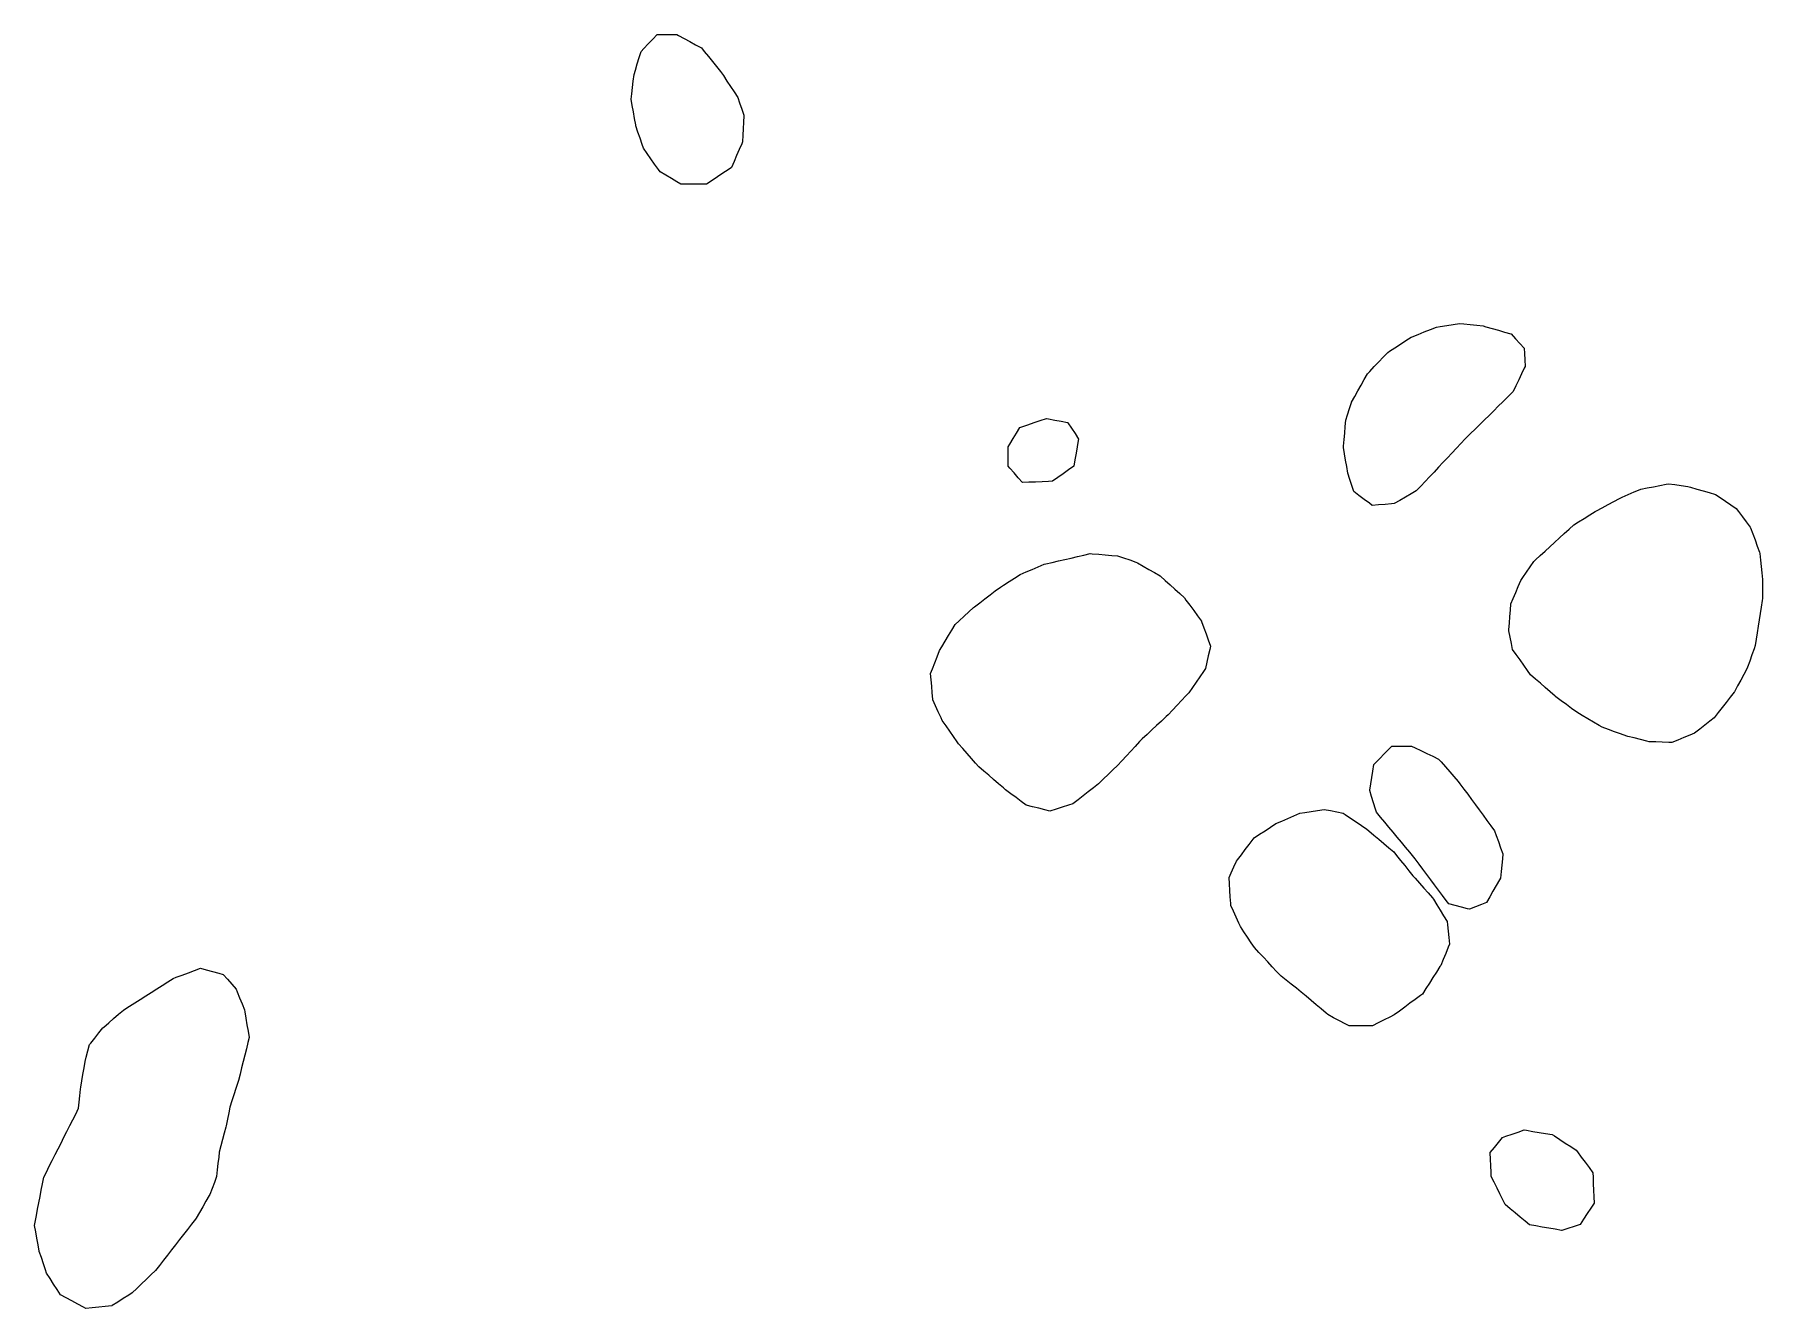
# Model space of a CAD drawing. Header units: millimetres. Extents: x 257 to 2289, y 96 to 1983.
# Drawn here: x 1445.6 to 1711.1, y 840.4 to 1036.2 of the extents above; entities that cross this region are included whole.
import ezdxf

# ---------------------------------------------------------------- set-up
doc = ezdxf.new("R2010")
doc.units = ezdxf.units.MM
for name, color, linetype in [('ALL_HOLES', 1, 'Continuous'), ('OUTLINE_ISLAND_01_HOLE_07', 1, 'Continuous'), ('OUTLINE_ISLAND_01_HOLE_08', 1, 'Continuous'), ('OUTLINE_ISLAND_01_HOLE_12', 1, 'Continuous'), ('OUTLINE_ISLAND_01_HOLE_13', 1, 'Continuous'), ('OUTLINE_ISLAND_01_HOLE_15', 1, 'Continuous'), ('OUTLINE_ISLAND_01_HOLE_16', 1, 'Continuous'), ('OUTLINE_ISLAND_01_HOLE_18', 1, 'Continuous'), ('OUTLINE_ISLAND_01_HOLE_19', 1, 'Continuous'), ('OUTLINE_ISLAND_01_HOLE_21', 1, 'Continuous')]:
    doc.layers.add(name, color=color, linetype=linetype)

msp = doc.modelspace()

# ---------------------------------------------------------------- linework, layer by layer
at = {"layer": 'ALL_HOLES'}
for points in [[(1541.2782, 1036.1972), (1542.2782, 1036.1972), (1543.2782, 1036.1972), (1544.2782, 1036.1972), (1544.5464, 1036.0528), (1545.4269, 1035.5786), (1546.3073, 1035.1045), (1547.1878, 1034.6303), (1548.0682, 1034.1562), (1548.5093, 1033.6136), (1549.1402, 1032.8376), (1549.771, 1032.0617), (1550.4018, 1031.2858), (1551.0326, 1030.5099), (1551.4474, 1029.8812), (1551.9981, 1029.0465), (1552.5488, 1028.2118), (1553.0995, 1027.3771), (1553.6502, 1026.5424), (1553.9393, 1025.6952), (1554.2623, 1024.7487), (1554.5853, 1023.8023), (1554.582, 1023.7266), (1554.5386, 1022.7275), (1554.4953, 1021.7284), (1554.452, 1020.7294), (1554.4086, 1019.7303), (1554.2768, 1019.424), (1553.8816, 1018.5054), (1553.4864, 1017.5868), (1553.0912, 1016.6683), (1552.6959, 1015.7497), (1552.2081, 1015.4255), (1551.3752, 1014.8721), (1550.5423, 1014.3187), (1549.7094, 1013.7653), (1548.8765, 1013.2119), (1547.9241, 1013.2059), (1546.9241, 1013.1997), (1545.9242, 1013.1935), (1544.9242, 1013.1873), (1544.312, 1013.5536), (1543.4539, 1014.0671), (1542.5958, 1014.5806), (1541.7377, 1015.0941), (1541.4693, 1015.4732), (1540.8915, 1016.2894), (1540.3137, 1017.1055), (1539.7358, 1017.9216), (1539.158, 1018.7378), (1538.967, 1019.3064), (1538.6486, 1020.2543), (1538.3303, 1021.2023), (1538.0119, 1022.1503), (1537.9805, 1022.3274), (1537.8055, 1023.312), (1537.6305, 1024.2966), (1537.4556, 1025.2812), (1537.2806, 1026.2657), (1537.3737, 1027.0681), (1537.489, 1028.0615), (1537.6043, 1029.0548), (1537.7195, 1030.0481), (1537.9315, 1030.7446), (1538.2228, 1031.7012), (1538.514, 1032.6579), (1538.8052, 1033.6146), (1539.2083, 1034.0356), (1539.9, 1034.7578), (1540.5916, 1035.4801)], [(1672.4615, 990.1739), (1673.142, 989.4411), (1673.8225, 988.7083), (1674.5029, 987.9755), (1674.5349, 987.1853), (1674.5754, 986.1861), (1674.6159, 985.1869), (1674.4988, 984.9377), (1674.0738, 984.0325), (1673.6487, 983.1274), (1673.2236, 982.2222), (1672.7985, 981.3171), (1672.6507, 981.1716), (1671.938, 980.4701), (1671.2254, 979.7686), (1670.5127, 979.0671), (1669.8001, 978.3655), (1669.0874, 977.664), (1668.3747, 976.9625), (1667.6621, 976.261), (1666.9494, 975.5595), (1666.2368, 974.858), (1665.5241, 974.1565), (1665.4362, 974.0629), (1664.7515, 973.3341), (1664.0668, 972.6053), (1663.3821, 971.8765), (1662.6974, 971.1477), (1662.0126, 970.4189), (1661.3279, 969.69), (1660.6432, 968.9612), (1659.9585, 968.2324), (1659.2738, 967.5036), (1658.5891, 966.7748), (1657.9043, 966.046), (1657.1074, 965.5899), (1656.2395, 965.0931), (1655.3716, 964.5964), (1654.5037, 964.0997), (1654.1026, 964.069), (1653.1055, 963.9926), (1652.1084, 963.9163), (1651.1113, 963.84), (1650.7023, 964.1494), (1649.9048, 964.7527), (1649.1073, 965.3561), (1648.3098, 965.9594), (1648.0142, 966.8677), (1647.7047, 967.8186), (1647.3953, 968.7695), (1647.3885, 968.8097), (1647.2231, 969.7959), (1647.0577, 970.7821), (1646.8923, 971.7684), (1646.7269, 972.7546), (1646.744, 972.9524), (1646.8297, 973.9488), (1646.9154, 974.9451), (1647.0011, 975.9414), (1647.0868, 976.9377), (1647.3536, 977.7605), (1647.662, 978.7117), (1647.9704, 979.663), (1647.9778, 979.6764), (1648.4618, 980.5514), (1648.9459, 981.4264), (1649.43, 982.3015), (1649.914, 983.1765), (1650.3981, 984.0516), (1650.7633, 984.4355), (1651.4525, 985.1601), (1652.1418, 985.8846), (1652.831, 986.6091), (1653.5202, 987.3337), (1653.7925, 987.5124), (1654.6286, 988.061), (1655.4646, 988.6096), (1656.3007, 989.1583), (1657.1367, 989.7069), (1657.2755, 989.7607), (1658.208, 990.122), (1659.1404, 990.4834), (1660.0728, 990.8447), (1661.0053, 991.2061), (1661.5998, 991.3048), (1662.5863, 991.4687), (1663.5728, 991.6326), (1664.5592, 991.7965), (1665.2072, 991.7276), (1666.2016, 991.622), (1667.196, 991.5164), (1668.1904, 991.4108), (1668.5946, 991.2937), (1669.5552, 991.0156), (1670.5157, 990.7374), (1671.4762, 990.4592), (1672.4367, 990.1811)], [(1595.1961, 969.8497), (1595.1961, 970.8497), (1595.1961, 971.8497), (1595.1961, 972.8497), (1595.4437, 973.2524), (1595.9676, 974.1042), (1596.4914, 974.956), (1597.0153, 975.8078), (1597.3034, 975.9052), (1598.2507, 976.2257), (1599.198, 976.5461), (1600.1453, 976.8665), (1601.0925, 977.1869), (1601.3965, 977.1297), (1602.3793, 976.9449), (1603.3621, 976.7601), (1604.3448, 976.5752), (1604.3747, 976.5298), (1604.9245, 975.6946), (1605.4744, 974.8593), (1606.0242, 974.024), (1605.9843, 973.8021), (1605.8075, 972.8179), (1605.6306, 971.8336), (1605.4538, 970.8494), (1605.277, 969.8652), (1604.4775, 969.291), (1603.6652, 968.7077), (1602.8529, 968.1245), (1602.0407, 967.5412), (1601.4031, 967.5123), (1600.4041, 967.4671), (1599.4051, 967.4219), (1598.4061, 967.3766), (1597.4072, 967.3314), (1596.7655, 968.0623), (1596.1057, 968.8137), (1595.4459, 969.5652)], [(1696.649, 967.1622), (1697.639, 967.0207), (1698.6289, 966.8793), (1699.6189, 966.7379), (1700.0391, 966.6186), (1701.001, 966.3454), (1701.963, 966.0722), (1702.925, 965.799), (1703.8869, 965.5258), (1704.582, 965.0519), (1705.4082, 964.4885), (1706.2343, 963.9251), (1707.0605, 963.3617), (1707.4145, 962.8893), (1708.0142, 962.089), (1708.6138, 961.2887), (1709.2134, 960.4884), (1709.2499, 960.3908), (1709.6002, 959.4542), (1709.9505, 958.5175), (1710.3008, 957.5809), (1710.6511, 956.6442), (1710.6733, 956.4311), (1710.7767, 955.4365), (1710.8801, 954.4419), (1710.9835, 953.4472), (1711.0869, 952.4526), (1711.0888, 951.5246), (1711.0909, 950.5246), (1711.093, 949.5246), (1711.0435, 949.1993), (1710.8932, 948.2107), (1710.7429, 947.222), (1710.5926, 946.2334), (1710.4423, 945.2447), (1710.2921, 944.2561), (1710.1418, 943.2674), (1709.9915, 942.2788), (1709.8199, 941.7936), (1709.4866, 940.8508), (1709.1533, 939.908), (1708.82, 938.9652), (1708.6956, 938.7318), (1708.2253, 937.8494), (1707.7549, 936.9669), (1707.2845, 936.0844), (1706.8142, 935.202), (1706.7518, 935.1229), (1706.1322, 934.338), (1705.5125, 933.5531), (1704.8929, 932.7682), (1704.2733, 931.9833), (1703.6537, 931.1984), (1703.0203, 930.6941), (1702.2379, 930.0713), (1701.4556, 929.4484), (1700.6732, 928.8256), (1699.9377, 928.5259), (1699.0116, 928.1485), (1698.0856, 927.7711), (1697.1595, 927.3937), (1696.711, 927.4079), (1695.7115, 927.4396), (1694.712, 927.4712), (1693.7125, 927.5029), (1693.3158, 927.6018), (1692.3455, 927.8436), (1691.3752, 928.0855), (1690.4049, 928.3274), (1690.2497, 928.3827), (1689.3078, 928.7184), (1688.3658, 929.054), (1687.4238, 929.3897), (1686.4818, 929.7254), (1686.0001, 930.0103), (1685.1394, 930.5193), (1684.2786, 931.0284), (1683.4179, 931.5374), (1682.5571, 932.0465), (1681.769, 932.6285), (1680.9646, 933.2225), (1680.1602, 933.8166), (1679.3558, 934.4106), (1679.2386, 934.5129), (1678.4852, 935.1705), (1677.7318, 935.8281), (1676.9784, 936.4856), (1676.225, 937.1432), (1675.4716, 937.8008), (1675.0111, 938.4487), (1674.4317, 939.2637), (1673.8523, 940.0788), (1673.2729, 940.8938), (1672.6936, 941.7089), (1672.5162, 942.5806), (1672.3169, 943.5605), (1672.1176, 944.5404), (1672.1333, 944.7378), (1672.2128, 945.7347), (1672.2923, 946.7315), (1672.3718, 947.7283), (1672.4513, 948.7252), (1672.7909, 949.5274), (1673.1808, 950.4483), (1673.5707, 951.3692), (1673.9605, 952.29), (1674.2638, 952.7325), (1674.829, 953.5574), (1675.3943, 954.3823), (1675.9596, 955.2072), (1676.22, 955.4466), (1676.9562, 956.1234), (1677.6924, 956.8002), (1678.4286, 957.4769), (1679.1648, 958.1537), (1679.901, 958.8305), (1680.6372, 959.5073), (1681.3733, 960.184), (1682.1095, 960.8608), (1682.8521, 961.3183), (1683.7035, 961.8428), (1684.5549, 962.3673), (1685.4063, 962.8918), (1685.6034, 962.9979), (1686.4839, 963.472), (1687.3644, 963.946), (1688.2449, 964.42), (1689.1255, 964.8941), (1689.553, 965.0828), (1690.4678, 965.4867), (1691.3827, 965.8906), (1692.2975, 966.2944), (1692.3947, 966.3138), (1693.3754, 966.5094), (1694.3561, 966.7049), (1695.3368, 966.9005), (1696.3174, 967.0961)], [(1611.993, 956.0763), (1612.9416, 955.7601), (1613.8903, 955.4438), (1614.839, 955.1276), (1615.0841, 954.9885), (1615.9539, 954.495), (1616.8236, 954.0015), (1617.6933, 953.508), (1618.5631, 953.0145), (1618.6049, 952.9762), (1619.3426, 952.3011), (1620.0803, 951.626), (1620.8181, 950.9509), (1621.5558, 950.2759), (1622.2935, 949.6008), (1622.5248, 949.2857), (1623.1164, 948.4795), (1623.7081, 947.6733), (1624.2997, 946.8671), (1624.8914, 946.0609), (1624.9217, 945.9774), (1625.2629, 945.0374), (1625.604, 944.0974), (1625.9452, 943.1574), (1626.2864, 942.2174), (1626.1688, 941.6752), (1625.9568, 940.6979), (1625.7448, 939.7206), (1625.5328, 938.7434), (1625.2368, 938.3191), (1624.6647, 937.4989), (1624.0925, 936.6788), (1623.5203, 935.8587), (1622.9482, 935.0385), (1622.5108, 934.5696), (1621.8287, 933.8383), (1621.1466, 933.1071), (1620.4645, 932.3758), (1619.7824, 931.6446), (1619.478, 931.3621), (1618.745, 930.6819), (1618.012, 930.0017), (1617.2789, 929.3215), (1616.5459, 928.6413), (1615.8129, 927.9611), (1615.4052, 927.5197), (1614.7266, 926.7852), (1614.048, 926.0507), (1613.3694, 925.3162), (1612.6908, 924.5817), (1612.0122, 923.8472), (1611.3089, 923.1768), (1610.585, 922.4869), (1609.8611, 921.797), (1609.1372, 921.1071), (1609.0807, 921.0622), (1608.2969, 920.4412), (1607.5132, 919.8201), (1606.7295, 919.199), (1605.9457, 918.5779), (1605.162, 917.9568), (1604.4807, 917.7415), (1603.5272, 917.4403), (1602.5736, 917.139), (1601.6201, 916.8377), (1600.8631, 917.0285), (1599.8934, 917.2729), (1598.9237, 917.5173), (1597.9541, 917.7617), (1597.2129, 918.319), (1596.4136, 918.92), (1595.6143, 919.5209), (1594.8151, 920.1219), (1594.4917, 920.3991), (1593.7324, 921.0499), (1592.9731, 921.7006), (1592.2138, 922.3514), (1591.4546, 923.0022), (1590.6953, 923.6529), (1590.2099, 924.203), (1589.5483, 924.9529), (1588.8867, 925.7027), (1588.2251, 926.4526), (1587.5635, 927.2024), (1587.364, 927.4904), (1586.7945, 928.3124), (1586.225, 929.1344), (1585.6555, 929.9563), (1585.086, 930.7783), (1584.8919, 931.2024), (1584.4756, 932.1117), (1584.0594, 933.0209), (1583.6431, 933.9302), (1583.6342, 934.0344), (1583.5486, 935.0307), (1583.4631, 936.0271), (1583.3776, 937.0234), (1583.292, 938.0197), (1583.5661, 938.7149), (1583.9329, 939.6452), (1584.2997, 940.5755), (1584.6665, 941.5058), (1585.0161, 942.0947), (1585.5265, 942.9546), (1586.0369, 943.8145), (1586.5473, 944.6745), (1587.0578, 945.5344), (1587.6851, 946.1099), (1588.422, 946.7859), (1589.1589, 947.4619), (1589.8958, 948.1379), (1590.0466, 948.2529), (1590.8416, 948.8595), (1591.6366, 949.4661), (1592.4316, 950.0726), (1593.2266, 950.6792), (1594.0216, 951.2858), (1594.5113, 951.595), (1595.3568, 952.129), (1596.2023, 952.6629), (1597.0478, 953.1969), (1597.0584, 953.2014), (1597.9774, 953.5956), (1598.8965, 953.9898), (1599.8155, 954.384), (1600.7345, 954.7783), (1600.9915, 954.8382), (1601.9654, 955.0652), (1602.9393, 955.2921), (1603.9132, 955.5191), (1604.8871, 955.7461), (1605.861, 955.9731), (1606.8349, 956.2001), (1607.8088, 956.4271), (1608.1332, 956.3999), (1609.1297, 956.3164), (1610.1262, 956.2328), (1611.1227, 956.1492)], [(1654.153, 926.8497), (1655.153, 926.8497), (1656.153, 926.8497), (1657.153, 926.8497), (1657.7307, 926.573), (1658.6326, 926.141), (1659.5345, 925.709), (1660.4364, 925.277), (1661.3382, 924.845), (1661.7246, 924.4043), (1662.3838, 923.6524), (1663.0431, 922.9005), (1663.7024, 922.1486), (1664.3616, 921.3967), (1664.6186, 921.0473), (1665.211, 920.2417), (1665.8035, 919.4361), (1666.3959, 918.6305), (1666.9884, 917.8249), (1667.5809, 917.0193), (1668.1733, 916.2137), (1668.7658, 915.4081), (1669.3582, 914.6025), (1669.9507, 913.7969), (1670.1963, 913.1083), (1670.5322, 912.1664), (1670.8681, 911.2245), (1671.204, 910.2826), (1671.1322, 909.5298), (1671.0373, 908.5343), (1670.9425, 907.5388), (1670.8476, 906.5433), (1670.6935, 906.2775), (1670.1921, 905.4123), (1669.6907, 904.5471), (1669.1892, 903.6819), (1668.6878, 902.8167), (1667.9265, 902.508), (1666.9997, 902.1323), (1666.073, 901.7566), (1665.8006, 901.8266), (1664.8321, 902.0757), (1663.8636, 902.3248), (1662.8952, 902.5739), (1662.5107, 903.0919), (1661.9147, 903.8949), (1661.3188, 904.6979), (1660.7228, 905.5009), (1660.1268, 906.3039), (1659.5309, 907.1069), (1658.9349, 907.9099), (1658.3389, 908.7129), (1657.7429, 909.5159), (1657.5319, 909.7712), (1656.8946, 910.5418), (1656.2574, 911.3125), (1655.6201, 912.0831), (1654.9829, 912.8538), (1654.3456, 913.6245), (1653.7084, 914.3951), (1653.0711, 915.1658), (1652.4339, 915.9364), (1651.7966, 916.7071), (1651.6528, 917.1653), (1651.3532, 918.1194), (1651.0536, 919.0734), (1650.754, 920.0275), (1650.7557, 920.0386), (1650.9073, 921.0271), (1651.0589, 922.0155), (1651.2105, 923.004), (1651.3621, 923.9924), (1651.5846, 924.2202), (1652.2833, 924.9356), (1652.9821, 925.6509), (1653.6808, 926.3663)], [(1632.989, 912.7404), (1633.8275, 913.2854), (1634.6659, 913.8304), (1635.5044, 914.3754), (1636.3428, 914.9204), (1637.2536, 915.3167), (1638.1706, 915.7156), (1639.0876, 916.1146), (1640.0045, 916.5136), (1640.7691, 916.6352), (1641.7566, 916.7923), (1642.7442, 916.9494), (1643.7318, 917.1065), (1644.7071, 916.9214), (1645.6896, 916.7349), (1646.672, 916.5485), (1646.9988, 916.3265), (1647.8259, 915.7645), (1648.6531, 915.2025), (1649.4803, 914.6406), (1650.3074, 914.0786), (1650.6217, 913.8119), (1651.3843, 913.165), (1652.1469, 912.5182), (1652.9095, 911.8713), (1653.6721, 911.2244), (1654.4346, 910.5775), (1654.8776, 910.0246), (1655.5027, 909.2441), (1656.1279, 908.4636), (1656.7531, 907.6831), (1657.3783, 906.9027), (1657.7229, 906.5175), (1658.3897, 905.7722), (1659.0565, 905.027), (1659.7233, 904.2817), (1660.3901, 903.5365), (1660.5355, 903.2999), (1661.0589, 902.4478), (1661.5823, 901.5957), (1662.1057, 900.7436), (1662.6291, 899.8915), (1662.6834, 899.3881), (1662.7908, 898.3939), (1662.8982, 897.3996), (1663.0055, 896.4054), (1662.803, 895.9098), (1662.4248, 894.9841), (1662.0466, 894.0583), (1661.6684, 893.1326), (1661.5465, 892.9422), (1661.0071, 892.1001), (1660.4678, 891.258), (1659.9285, 890.4159), (1659.3892, 889.5738), (1658.8498, 888.7317), (1658.538, 888.4996), (1657.7357, 887.9026), (1656.9335, 887.3056), (1656.1312, 886.7086), (1655.329, 886.1116), (1654.5267, 885.5147), (1653.8593, 885.187), (1652.9616, 884.7463), (1652.064, 884.3056), (1651.1663, 883.8648), (1650.5815, 883.8626), (1649.5815, 883.8588), (1648.5815, 883.8549), (1647.5815, 883.8511), (1646.975, 884.1691), (1646.0893, 884.6334), (1645.2036, 885.0977), (1644.318, 885.562), (1644.0542, 885.7864), (1643.2927, 886.4346), (1642.5312, 887.0827), (1641.7696, 887.7308), (1641.0081, 888.379), (1640.2466, 889.0271), (1639.4955, 889.6154), (1638.7082, 890.232), (1637.9209, 890.8487), (1637.1337, 891.4653), (1637.1319, 891.4672), (1636.4527, 892.2011), (1635.7734, 892.935), (1635.0942, 893.6689), (1634.415, 894.4028), (1633.7357, 895.1367), (1633.0565, 895.8707), (1632.5542, 896.6183), (1631.9965, 897.4483), (1631.4388, 898.2784), (1630.8811, 899.1084), (1630.6493, 899.6219), (1630.238, 900.5334), (1629.8267, 901.4448), (1629.4153, 902.3563), (1629.3964, 902.6515), (1629.3322, 903.6494), (1629.268, 904.6474), (1629.2039, 905.6453), (1629.1397, 906.6433), (1629.4674, 907.3525), (1629.8869, 908.2603), (1630.3063, 909.1681), (1630.4326, 909.3363), (1631.0331, 910.1359), (1631.6336, 910.9355), (1632.2341, 911.7352), (1632.8346, 912.5348)], [(1474.5947, 891.7444), (1475.2532, 890.9918), (1475.9117, 890.2392), (1476.5702, 889.4866), (1476.7328, 889.0897), (1477.1118, 888.1643), (1477.4908, 887.2389), (1477.8698, 886.3135), (1477.9254, 885.9839), (1478.0919, 884.9978), (1478.2583, 884.0118), (1478.4248, 883.0257), (1478.5913, 882.0397), (1478.3995, 881.2717), (1478.1572, 880.3015), (1477.915, 879.3312), (1477.6727, 878.361), (1477.4304, 877.3908), (1477.1882, 876.4206), (1476.9459, 875.4504), (1476.8519, 875.1566), (1476.5471, 874.2041), (1476.2424, 873.2517), (1475.9376, 872.2993), (1475.6329, 871.3469), (1475.4615, 870.4627), (1475.2711, 869.481), (1475.0808, 868.4992), (1475.0259, 868.2953), (1474.766, 867.3297), (1474.5061, 866.3641), (1474.2461, 865.3984), (1473.9862, 864.4328), (1473.9064, 863.6807), (1473.8009, 862.6862), (1473.6954, 861.6918), (1473.5899, 860.6974), (1473.2453, 859.7879), (1472.891, 858.8528), (1472.5367, 857.9176), (1472.4512, 857.769), (1471.9522, 856.9024), (1471.4532, 856.0358), (1470.9542, 855.1692), (1470.4552, 854.3025), (1470.3281, 854.1389), (1469.7147, 853.3492), (1469.1012, 852.5594), (1468.4878, 851.7697), (1467.8743, 850.9799), (1467.2609, 850.1902), (1466.6475, 849.4005), (1466.034, 848.6107), (1465.4206, 847.821), (1464.8071, 847.0313), (1464.1937, 846.2415), (1463.4866, 845.5644), (1462.7644, 844.8728), (1462.0422, 844.1812), (1461.3199, 843.4895), (1460.5977, 842.7979), (1460.083, 842.4665), (1459.2423, 841.9251), (1458.4015, 841.3836), (1457.5608, 840.8422), (1457.4778, 840.8333), (1456.4835, 840.7269), (1455.4892, 840.6204), (1454.4948, 840.5139), (1453.5005, 840.4074), (1453.1283, 840.6083), (1452.2482, 841.0831), (1451.3681, 841.558), (1450.4881, 842.0328), (1449.608, 842.5077), (1449.0918, 843.3098), (1448.5507, 844.1508), (1448.0095, 844.9917), (1447.4683, 845.8326), (1447.2986, 846.3384), (1446.9805, 847.2864), (1446.6623, 848.2344), (1446.3441, 849.1825), (1446.3361, 849.2264), (1446.1568, 850.2102), (1445.9775, 851.194), (1445.7982, 852.1778), (1445.6189, 853.1616), (1445.7196, 853.6907), (1445.9066, 854.6731), (1446.0935, 855.6554), (1446.2805, 856.6378), (1446.4674, 857.6202), (1446.6544, 858.6025), (1446.8413, 859.5849), (1447.0283, 860.5673), (1447.4318, 861.3665), (1447.8825, 862.2591), (1448.3332, 863.1518), (1448.7839, 864.0445), (1449.2346, 864.9372), (1449.6853, 865.8298), (1450.136, 866.7225), (1450.5867, 867.6152), (1451.0374, 868.5079), (1451.4881, 869.4006), (1451.9388, 870.2932), (1452.3895, 871.1859), (1452.4841, 872.1068), (1452.5864, 873.1015), (1452.6887, 874.0963), (1452.7391, 874.4054), (1452.9002, 875.3923), (1453.0613, 876.3793), (1453.2224, 877.3662), (1453.3835, 878.3531), (1453.5662, 879.0356), (1453.8249, 880.0016), (1454.0835, 880.9675), (1454.2549, 881.1848), (1454.8742, 881.9699), (1455.4935, 882.755), (1456.1129, 883.5401), (1456.2475, 883.6561), (1457.0051, 884.3088), (1457.7627, 884.9616), (1458.5203, 885.6143), (1459.2779, 886.267), (1459.338, 886.3052), (1460.1821, 886.8413), (1461.0262, 887.3775), (1461.8703, 887.9137), (1462.7144, 888.4498), (1463.5585, 888.986), (1464.4026, 889.5222), (1465.2467, 890.0583), (1466.0908, 890.5945), (1466.9349, 891.1307), (1467.386, 891.3008), (1468.3217, 891.6536), (1469.2574, 892.0064), (1470.1931, 892.3592), (1471.1288, 892.712), (1471.9823, 892.4737), (1472.9455, 892.2048), (1473.9086, 891.9359)], [(1669.2702, 864.3655), (1669.9007, 865.1416), (1670.5313, 865.9177), (1671.1619, 866.6938), (1671.6701, 866.8681), (1672.6161, 867.1924), (1673.562, 867.5167), (1674.508, 867.841), (1674.826, 867.7892), (1675.813, 867.6286), (1676.8, 867.4679), (1677.787, 867.3072), (1678.774, 867.1465), (1679.1244, 866.9182), (1679.9624, 866.3724), (1680.8003, 865.8266), (1681.6382, 865.2808), (1682.4761, 864.7351), (1682.6678, 864.4753), (1683.2615, 863.6706), (1683.8552, 862.8659), (1684.4488, 862.0612), (1685.0425, 861.2565), (1685.0691, 860.568), (1685.1077, 859.5688), (1685.1462, 858.5695), (1685.1848, 857.5703), (1685.2233, 856.571), (1684.7265, 855.8208), (1684.1743, 854.987), (1683.6222, 854.1533), (1683.07, 853.3196), (1682.165, 853.0239), (1681.2145, 852.7134), (1680.2639, 852.4029), (1680.2276, 852.4091), (1679.242, 852.5781), (1678.2564, 852.747), (1677.2708, 852.9159), (1676.2851, 853.0849), (1675.2995, 853.2538), (1674.6495, 853.7975), (1673.8825, 854.4391), (1673.1155, 855.0808), (1672.3485, 855.7224), (1671.5815, 856.364), (1671.2101, 857.1101), (1670.7643, 858.0052), (1670.3186, 858.9004), (1669.8729, 859.7956), (1669.4272, 860.6908), (1669.3996, 861.3378), (1669.3569, 862.3369), (1669.3142, 863.336), (1669.2715, 864.3351)]]:
    msp.add_lwpolyline(points, close=True, dxfattribs=at)
at = {"layer": 'OUTLINE_ISLAND_01_HOLE_07'}
msp.add_lwpolyline([(1669.2702, 864.3655), (1669.9007, 865.1416), (1670.5313, 865.9177), (1671.1619, 866.6938), (1671.6701, 866.8681), (1672.6161, 867.1924), (1673.562, 867.5167), (1674.508, 867.841), (1674.826, 867.7892), (1675.813, 867.6286), (1676.8, 867.4679), (1677.787, 867.3072), (1678.774, 867.1465), (1679.1244, 866.9182), (1679.9624, 866.3724), (1680.8003, 865.8266), (1681.6382, 865.2808), (1682.4761, 864.7351), (1682.6678, 864.4753), (1683.2615, 863.6706), (1683.8552, 862.8659), (1684.4488, 862.0612), (1685.0425, 861.2565), (1685.0691, 860.568), (1685.1077, 859.5688), (1685.1462, 858.5695), (1685.1848, 857.5703), (1685.2233, 856.571), (1684.7265, 855.8208), (1684.1743, 854.987), (1683.6222, 854.1533), (1683.07, 853.3196), (1682.165, 853.0239), (1681.2145, 852.7134), (1680.2639, 852.4029), (1680.2276, 852.4091), (1679.242, 852.5781), (1678.2564, 852.747), (1677.2708, 852.9159), (1676.2851, 853.0849), (1675.2995, 853.2538), (1674.6495, 853.7975), (1673.8825, 854.4391), (1673.1155, 855.0808), (1672.3485, 855.7224), (1671.5815, 856.364), (1671.2101, 857.1101), (1670.7643, 858.0052), (1670.3186, 858.9004), (1669.8729, 859.7956), (1669.4272, 860.6908), (1669.3996, 861.3378), (1669.3569, 862.3369), (1669.3142, 863.336), (1669.2715, 864.3351)], close=True, dxfattribs=at)
at = {"layer": 'OUTLINE_ISLAND_01_HOLE_08'}
msp.add_lwpolyline([(1474.5947, 891.7444), (1475.2532, 890.9918), (1475.9117, 890.2392), (1476.5702, 889.4866), (1476.7328, 889.0897), (1477.1118, 888.1643), (1477.4908, 887.2389), (1477.8698, 886.3135), (1477.9254, 885.9839), (1478.0919, 884.9978), (1478.2583, 884.0118), (1478.4248, 883.0257), (1478.5913, 882.0397), (1478.3995, 881.2717), (1478.1572, 880.3015), (1477.915, 879.3312), (1477.6727, 878.361), (1477.4304, 877.3908), (1477.1882, 876.4206), (1476.9459, 875.4504), (1476.8519, 875.1566), (1476.5471, 874.2041), (1476.2424, 873.2517), (1475.9376, 872.2993), (1475.6329, 871.3469), (1475.4615, 870.4627), (1475.2711, 869.481), (1475.0808, 868.4992), (1475.0259, 868.2953), (1474.766, 867.3297), (1474.5061, 866.3641), (1474.2461, 865.3984), (1473.9862, 864.4328), (1473.9064, 863.6807), (1473.8009, 862.6862), (1473.6954, 861.6918), (1473.5899, 860.6974), (1473.2453, 859.7879), (1472.891, 858.8528), (1472.5367, 857.9176), (1472.4512, 857.769), (1471.9522, 856.9024), (1471.4532, 856.0358), (1470.9542, 855.1692), (1470.4552, 854.3025), (1470.3281, 854.1389), (1469.7147, 853.3492), (1469.1012, 852.5594), (1468.4878, 851.7697), (1467.8743, 850.9799), (1467.2609, 850.1902), (1466.6475, 849.4005), (1466.034, 848.6107), (1465.4206, 847.821), (1464.8071, 847.0313), (1464.1937, 846.2415), (1463.4866, 845.5644), (1462.7644, 844.8728), (1462.0422, 844.1812), (1461.3199, 843.4895), (1460.5977, 842.7979), (1460.083, 842.4665), (1459.2423, 841.9251), (1458.4015, 841.3836), (1457.5608, 840.8422), (1457.4778, 840.8333), (1456.4835, 840.7269), (1455.4892, 840.6204), (1454.4948, 840.5139), (1453.5005, 840.4074), (1453.1283, 840.6083), (1452.2482, 841.0831), (1451.3681, 841.558), (1450.4881, 842.0328), (1449.608, 842.5077), (1449.0918, 843.3098), (1448.5507, 844.1508), (1448.0095, 844.9917), (1447.4683, 845.8326), (1447.2986, 846.3384), (1446.9805, 847.2864), (1446.6623, 848.2344), (1446.3441, 849.1825), (1446.3361, 849.2264), (1446.1568, 850.2102), (1445.9775, 851.194), (1445.7982, 852.1778), (1445.6189, 853.1616), (1445.7196, 853.6907), (1445.9066, 854.6731), (1446.0935, 855.6554), (1446.2805, 856.6378), (1446.4674, 857.6202), (1446.6544, 858.6025), (1446.8413, 859.5849), (1447.0283, 860.5673), (1447.4318, 861.3665), (1447.8825, 862.2591), (1448.3332, 863.1518), (1448.7839, 864.0445), (1449.2346, 864.9372), (1449.6853, 865.8298), (1450.136, 866.7225), (1450.5867, 867.6152), (1451.0374, 868.5079), (1451.4881, 869.4006), (1451.9388, 870.2932), (1452.3895, 871.1859), (1452.4841, 872.1068), (1452.5864, 873.1015), (1452.6887, 874.0963), (1452.7391, 874.4054), (1452.9002, 875.3923), (1453.0613, 876.3793), (1453.2224, 877.3662), (1453.3835, 878.3531), (1453.5662, 879.0356), (1453.8249, 880.0016), (1454.0835, 880.9675), (1454.2549, 881.1848), (1454.8742, 881.9699), (1455.4935, 882.755), (1456.1129, 883.5401), (1456.2475, 883.6561), (1457.0051, 884.3088), (1457.7627, 884.9616), (1458.5203, 885.6143), (1459.2779, 886.267), (1459.338, 886.3052), (1460.1821, 886.8413), (1461.0262, 887.3775), (1461.8703, 887.9137), (1462.7144, 888.4498), (1463.5585, 888.986), (1464.4026, 889.5222), (1465.2467, 890.0583), (1466.0908, 890.5945), (1466.9349, 891.1307), (1467.386, 891.3008), (1468.3217, 891.6536), (1469.2574, 892.0064), (1470.1931, 892.3592), (1471.1288, 892.712), (1471.9823, 892.4737), (1472.9455, 892.2048), (1473.9086, 891.9359)], close=True, dxfattribs=at)
at = {"layer": 'OUTLINE_ISLAND_01_HOLE_12'}
msp.add_lwpolyline([(1632.989, 912.7404), (1633.8275, 913.2854), (1634.6659, 913.8304), (1635.5044, 914.3754), (1636.3428, 914.9204), (1637.2536, 915.3167), (1638.1706, 915.7156), (1639.0876, 916.1146), (1640.0045, 916.5136), (1640.7691, 916.6352), (1641.7566, 916.7923), (1642.7442, 916.9494), (1643.7318, 917.1065), (1644.7071, 916.9214), (1645.6896, 916.7349), (1646.672, 916.5485), (1646.9988, 916.3265), (1647.8259, 915.7645), (1648.6531, 915.2025), (1649.4803, 914.6406), (1650.3074, 914.0786), (1650.6217, 913.8119), (1651.3843, 913.165), (1652.1469, 912.5182), (1652.9095, 911.8713), (1653.6721, 911.2244), (1654.4346, 910.5775), (1654.8776, 910.0246), (1655.5027, 909.2441), (1656.1279, 908.4636), (1656.7531, 907.6831), (1657.3783, 906.9027), (1657.7229, 906.5175), (1658.3897, 905.7722), (1659.0565, 905.027), (1659.7233, 904.2817), (1660.3901, 903.5365), (1660.5355, 903.2999), (1661.0589, 902.4478), (1661.5823, 901.5957), (1662.1057, 900.7436), (1662.6291, 899.8915), (1662.6834, 899.3881), (1662.7908, 898.3939), (1662.8982, 897.3996), (1663.0055, 896.4054), (1662.803, 895.9098), (1662.4248, 894.9841), (1662.0466, 894.0583), (1661.6684, 893.1326), (1661.5465, 892.9422), (1661.0071, 892.1001), (1660.4678, 891.258), (1659.9285, 890.4159), (1659.3892, 889.5738), (1658.8498, 888.7317), (1658.538, 888.4996), (1657.7357, 887.9026), (1656.9335, 887.3056), (1656.1312, 886.7086), (1655.329, 886.1116), (1654.5267, 885.5147), (1653.8593, 885.187), (1652.9616, 884.7463), (1652.064, 884.3056), (1651.1663, 883.8648), (1650.5815, 883.8626), (1649.5815, 883.8588), (1648.5815, 883.8549), (1647.5815, 883.8511), (1646.975, 884.1691), (1646.0893, 884.6334), (1645.2036, 885.0977), (1644.318, 885.562), (1644.0542, 885.7864), (1643.2927, 886.4346), (1642.5312, 887.0827), (1641.7696, 887.7308), (1641.0081, 888.379), (1640.2466, 889.0271), (1639.4955, 889.6154), (1638.7082, 890.232), (1637.9209, 890.8487), (1637.1337, 891.4653), (1637.1319, 891.4672), (1636.4527, 892.2011), (1635.7734, 892.935), (1635.0942, 893.6689), (1634.415, 894.4028), (1633.7357, 895.1367), (1633.0565, 895.8707), (1632.5542, 896.6183), (1631.9965, 897.4483), (1631.4388, 898.2784), (1630.8811, 899.1084), (1630.6493, 899.6219), (1630.238, 900.5334), (1629.8267, 901.4448), (1629.4153, 902.3563), (1629.3964, 902.6515), (1629.3322, 903.6494), (1629.268, 904.6474), (1629.2039, 905.6453), (1629.1397, 906.6433), (1629.4674, 907.3525), (1629.8869, 908.2603), (1630.3063, 909.1681), (1630.4326, 909.3363), (1631.0331, 910.1359), (1631.6336, 910.9355), (1632.2341, 911.7352), (1632.8346, 912.5348)], close=True, dxfattribs=at)
at = {"layer": 'OUTLINE_ISLAND_01_HOLE_13'}
msp.add_lwpolyline([(1654.153, 926.8497), (1655.153, 926.8497), (1656.153, 926.8497), (1657.153, 926.8497), (1657.7307, 926.573), (1658.6326, 926.141), (1659.5345, 925.709), (1660.4364, 925.277), (1661.3382, 924.845), (1661.7246, 924.4043), (1662.3838, 923.6524), (1663.0431, 922.9005), (1663.7024, 922.1486), (1664.3616, 921.3967), (1664.6186, 921.0473), (1665.211, 920.2417), (1665.8035, 919.4361), (1666.3959, 918.6305), (1666.9884, 917.8249), (1667.5809, 917.0193), (1668.1733, 916.2137), (1668.7658, 915.4081), (1669.3582, 914.6025), (1669.9507, 913.7969), (1670.1963, 913.1083), (1670.5322, 912.1664), (1670.8681, 911.2245), (1671.204, 910.2826), (1671.1322, 909.5298), (1671.0373, 908.5343), (1670.9425, 907.5388), (1670.8476, 906.5433), (1670.6935, 906.2775), (1670.1921, 905.4123), (1669.6907, 904.5471), (1669.1892, 903.6819), (1668.6878, 902.8167), (1667.9265, 902.508), (1666.9997, 902.1323), (1666.073, 901.7566), (1665.8006, 901.8266), (1664.8321, 902.0757), (1663.8636, 902.3248), (1662.8952, 902.5739), (1662.5107, 903.0919), (1661.9147, 903.8949), (1661.3188, 904.6979), (1660.7228, 905.5009), (1660.1268, 906.3039), (1659.5309, 907.1069), (1658.9349, 907.9099), (1658.3389, 908.7129), (1657.7429, 909.5159), (1657.5319, 909.7712), (1656.8946, 910.5418), (1656.2574, 911.3125), (1655.6201, 912.0831), (1654.9829, 912.8538), (1654.3456, 913.6245), (1653.7084, 914.3951), (1653.0711, 915.1658), (1652.4339, 915.9364), (1651.7966, 916.7071), (1651.6528, 917.1653), (1651.3532, 918.1194), (1651.0536, 919.0734), (1650.754, 920.0275), (1650.7557, 920.0386), (1650.9073, 921.0271), (1651.0589, 922.0155), (1651.2105, 923.004), (1651.3621, 923.9924), (1651.5846, 924.2202), (1652.2833, 924.9356), (1652.9821, 925.6509), (1653.6808, 926.3663)], close=True, dxfattribs=at)
at = {"layer": 'OUTLINE_ISLAND_01_HOLE_15'}
msp.add_lwpolyline([(1611.993, 956.0763), (1612.9416, 955.7601), (1613.8903, 955.4438), (1614.839, 955.1276), (1615.0841, 954.9885), (1615.9539, 954.495), (1616.8236, 954.0015), (1617.6933, 953.508), (1618.5631, 953.0145), (1618.6049, 952.9762), (1619.3426, 952.3011), (1620.0803, 951.626), (1620.8181, 950.9509), (1621.5558, 950.2759), (1622.2935, 949.6008), (1622.5248, 949.2857), (1623.1164, 948.4795), (1623.7081, 947.6733), (1624.2997, 946.8671), (1624.8914, 946.0609), (1624.9217, 945.9774), (1625.2629, 945.0374), (1625.604, 944.0974), (1625.9452, 943.1574), (1626.2864, 942.2174), (1626.1688, 941.6752), (1625.9568, 940.6979), (1625.7448, 939.7206), (1625.5328, 938.7434), (1625.2368, 938.3191), (1624.6647, 937.4989), (1624.0925, 936.6788), (1623.5203, 935.8587), (1622.9482, 935.0385), (1622.5108, 934.5696), (1621.8287, 933.8383), (1621.1466, 933.1071), (1620.4645, 932.3758), (1619.7824, 931.6446), (1619.478, 931.3621), (1618.745, 930.6819), (1618.012, 930.0017), (1617.2789, 929.3215), (1616.5459, 928.6413), (1615.8129, 927.9611), (1615.4052, 927.5197), (1614.7266, 926.7852), (1614.048, 926.0507), (1613.3694, 925.3162), (1612.6908, 924.5817), (1612.0122, 923.8472), (1611.3089, 923.1768), (1610.585, 922.4869), (1609.8611, 921.797), (1609.1372, 921.1071), (1609.0807, 921.0622), (1608.2969, 920.4412), (1607.5132, 919.8201), (1606.7295, 919.199), (1605.9457, 918.5779), (1605.162, 917.9568), (1604.4807, 917.7415), (1603.5272, 917.4403), (1602.5736, 917.139), (1601.6201, 916.8377), (1600.8631, 917.0285), (1599.8934, 917.2729), (1598.9237, 917.5173), (1597.9541, 917.7617), (1597.2129, 918.319), (1596.4136, 918.92), (1595.6143, 919.5209), (1594.8151, 920.1219), (1594.4917, 920.3991), (1593.7324, 921.0499), (1592.9731, 921.7006), (1592.2138, 922.3514), (1591.4546, 923.0022), (1590.6953, 923.6529), (1590.2099, 924.203), (1589.5483, 924.9529), (1588.8867, 925.7027), (1588.2251, 926.4526), (1587.5635, 927.2024), (1587.364, 927.4904), (1586.7945, 928.3124), (1586.225, 929.1344), (1585.6555, 929.9563), (1585.086, 930.7783), (1584.8919, 931.2024), (1584.4756, 932.1117), (1584.0594, 933.0209), (1583.6431, 933.9302), (1583.6342, 934.0344), (1583.5486, 935.0307), (1583.4631, 936.0271), (1583.3776, 937.0234), (1583.292, 938.0197), (1583.5661, 938.7149), (1583.9329, 939.6452), (1584.2997, 940.5755), (1584.6665, 941.5058), (1585.0161, 942.0947), (1585.5265, 942.9546), (1586.0369, 943.8145), (1586.5473, 944.6745), (1587.0578, 945.5344), (1587.6851, 946.1099), (1588.422, 946.7859), (1589.1589, 947.4619), (1589.8958, 948.1379), (1590.0466, 948.2529), (1590.8416, 948.8595), (1591.6366, 949.4661), (1592.4316, 950.0726), (1593.2266, 950.6792), (1594.0216, 951.2858), (1594.5113, 951.595), (1595.3568, 952.129), (1596.2023, 952.6629), (1597.0478, 953.1969), (1597.0584, 953.2014), (1597.9774, 953.5956), (1598.8965, 953.9898), (1599.8155, 954.384), (1600.7345, 954.7783), (1600.9915, 954.8382), (1601.9654, 955.0652), (1602.9393, 955.2921), (1603.9132, 955.5191), (1604.8871, 955.7461), (1605.861, 955.9731), (1606.8349, 956.2001), (1607.8088, 956.4271), (1608.1332, 956.3999), (1609.1297, 956.3164), (1610.1262, 956.2328), (1611.1227, 956.1492)], close=True, dxfattribs=at)
at = {"layer": 'OUTLINE_ISLAND_01_HOLE_16'}
msp.add_lwpolyline([(1696.649, 967.1622), (1697.639, 967.0207), (1698.6289, 966.8793), (1699.6189, 966.7379), (1700.0391, 966.6186), (1701.001, 966.3454), (1701.963, 966.0722), (1702.925, 965.799), (1703.8869, 965.5258), (1704.582, 965.0519), (1705.4082, 964.4885), (1706.2343, 963.9251), (1707.0605, 963.3617), (1707.4145, 962.8893), (1708.0142, 962.089), (1708.6138, 961.2887), (1709.2134, 960.4884), (1709.2499, 960.3908), (1709.6002, 959.4542), (1709.9505, 958.5175), (1710.3008, 957.5809), (1710.6511, 956.6442), (1710.6733, 956.4311), (1710.7767, 955.4365), (1710.8801, 954.4419), (1710.9835, 953.4472), (1711.0869, 952.4526), (1711.0888, 951.5246), (1711.0909, 950.5246), (1711.093, 949.5246), (1711.0435, 949.1993), (1710.8932, 948.2107), (1710.7429, 947.222), (1710.5926, 946.2334), (1710.4423, 945.2447), (1710.2921, 944.2561), (1710.1418, 943.2674), (1709.9915, 942.2788), (1709.8199, 941.7936), (1709.4866, 940.8508), (1709.1533, 939.908), (1708.82, 938.9652), (1708.6956, 938.7318), (1708.2253, 937.8494), (1707.7549, 936.9669), (1707.2845, 936.0844), (1706.8142, 935.202), (1706.7518, 935.1229), (1706.1322, 934.338), (1705.5125, 933.5531), (1704.8929, 932.7682), (1704.2733, 931.9833), (1703.6537, 931.1984), (1703.0203, 930.6941), (1702.2379, 930.0713), (1701.4556, 929.4484), (1700.6732, 928.8256), (1699.9377, 928.5259), (1699.0116, 928.1485), (1698.0856, 927.7711), (1697.1595, 927.3937), (1696.711, 927.4079), (1695.7115, 927.4396), (1694.712, 927.4712), (1693.7125, 927.5029), (1693.3158, 927.6018), (1692.3455, 927.8436), (1691.3752, 928.0855), (1690.4049, 928.3274), (1690.2497, 928.3827), (1689.3078, 928.7184), (1688.3658, 929.054), (1687.4238, 929.3897), (1686.4818, 929.7254), (1686.0001, 930.0103), (1685.1394, 930.5193), (1684.2786, 931.0284), (1683.4179, 931.5374), (1682.5571, 932.0465), (1681.769, 932.6285), (1680.9646, 933.2225), (1680.1602, 933.8166), (1679.3558, 934.4106), (1679.2386, 934.5129), (1678.4852, 935.1705), (1677.7318, 935.8281), (1676.9784, 936.4856), (1676.225, 937.1432), (1675.4716, 937.8008), (1675.0111, 938.4487), (1674.4317, 939.2637), (1673.8523, 940.0788), (1673.2729, 940.8938), (1672.6936, 941.7089), (1672.5162, 942.5806), (1672.3169, 943.5605), (1672.1176, 944.5404), (1672.1333, 944.7378), (1672.2128, 945.7347), (1672.2923, 946.7315), (1672.3718, 947.7283), (1672.4513, 948.7252), (1672.7909, 949.5274), (1673.1808, 950.4483), (1673.5707, 951.3692), (1673.9605, 952.29), (1674.2638, 952.7325), (1674.829, 953.5574), (1675.3943, 954.3823), (1675.9596, 955.2072), (1676.22, 955.4466), (1676.9562, 956.1234), (1677.6924, 956.8002), (1678.4286, 957.4769), (1679.1648, 958.1537), (1679.901, 958.8305), (1680.6372, 959.5073), (1681.3733, 960.184), (1682.1095, 960.8608), (1682.8521, 961.3183), (1683.7035, 961.8428), (1684.5549, 962.3673), (1685.4063, 962.8918), (1685.6034, 962.9979), (1686.4839, 963.472), (1687.3644, 963.946), (1688.2449, 964.42), (1689.1255, 964.8941), (1689.553, 965.0828), (1690.4678, 965.4867), (1691.3827, 965.8906), (1692.2975, 966.2944), (1692.3947, 966.3138), (1693.3754, 966.5094), (1694.3561, 966.7049), (1695.3368, 966.9005), (1696.3174, 967.0961)], close=True, dxfattribs=at)
at = {"layer": 'OUTLINE_ISLAND_01_HOLE_18'}
msp.add_lwpolyline([(1595.1961, 969.8497), (1595.1961, 970.8497), (1595.1961, 971.8497), (1595.1961, 972.8497), (1595.4437, 973.2524), (1595.9676, 974.1042), (1596.4914, 974.956), (1597.0153, 975.8078), (1597.3034, 975.9052), (1598.2507, 976.2257), (1599.198, 976.5461), (1600.1453, 976.8665), (1601.0925, 977.1869), (1601.3965, 977.1297), (1602.3793, 976.9449), (1603.3621, 976.7601), (1604.3448, 976.5752), (1604.3747, 976.5298), (1604.9245, 975.6946), (1605.4744, 974.8593), (1606.0242, 974.024), (1605.9843, 973.8021), (1605.8075, 972.8179), (1605.6306, 971.8336), (1605.4538, 970.8494), (1605.277, 969.8652), (1604.4775, 969.291), (1603.6652, 968.7077), (1602.8529, 968.1245), (1602.0407, 967.5412), (1601.4031, 967.5123), (1600.4041, 967.4671), (1599.4051, 967.4219), (1598.4061, 967.3766), (1597.4072, 967.3314), (1596.7655, 968.0623), (1596.1057, 968.8137), (1595.4459, 969.5652)], close=True, dxfattribs=at)
at = {"layer": 'OUTLINE_ISLAND_01_HOLE_19'}
msp.add_lwpolyline([(1672.4615, 990.1739), (1673.142, 989.4411), (1673.8225, 988.7083), (1674.5029, 987.9755), (1674.5349, 987.1853), (1674.5754, 986.1861), (1674.6159, 985.1869), (1674.4988, 984.9377), (1674.0738, 984.0325), (1673.6487, 983.1274), (1673.2236, 982.2222), (1672.7985, 981.3171), (1672.6507, 981.1716), (1671.938, 980.4701), (1671.2254, 979.7686), (1670.5127, 979.0671), (1669.8001, 978.3655), (1669.0874, 977.664), (1668.3747, 976.9625), (1667.6621, 976.261), (1666.9494, 975.5595), (1666.2368, 974.858), (1665.5241, 974.1565), (1665.4362, 974.0629), (1664.7515, 973.3341), (1664.0668, 972.6053), (1663.3821, 971.8765), (1662.6974, 971.1477), (1662.0126, 970.4189), (1661.3279, 969.69), (1660.6432, 968.9612), (1659.9585, 968.2324), (1659.2738, 967.5036), (1658.5891, 966.7748), (1657.9043, 966.046), (1657.1074, 965.5899), (1656.2395, 965.0931), (1655.3716, 964.5964), (1654.5037, 964.0997), (1654.1026, 964.069), (1653.1055, 963.9926), (1652.1084, 963.9163), (1651.1113, 963.84), (1650.7023, 964.1494), (1649.9048, 964.7527), (1649.1073, 965.3561), (1648.3098, 965.9594), (1648.0142, 966.8677), (1647.7047, 967.8186), (1647.3953, 968.7695), (1647.3885, 968.8097), (1647.2231, 969.7959), (1647.0577, 970.7821), (1646.8923, 971.7684), (1646.7269, 972.7546), (1646.744, 972.9524), (1646.8297, 973.9488), (1646.9154, 974.9451), (1647.0011, 975.9414), (1647.0868, 976.9377), (1647.3536, 977.7605), (1647.662, 978.7117), (1647.9704, 979.663), (1647.9778, 979.6764), (1648.4618, 980.5514), (1648.9459, 981.4264), (1649.43, 982.3015), (1649.914, 983.1765), (1650.3981, 984.0516), (1650.7633, 984.4355), (1651.4525, 985.1601), (1652.1418, 985.8846), (1652.831, 986.6091), (1653.5202, 987.3337), (1653.7925, 987.5124), (1654.6286, 988.061), (1655.4646, 988.6096), (1656.3007, 989.1583), (1657.1367, 989.7069), (1657.2755, 989.7607), (1658.208, 990.122), (1659.1404, 990.4834), (1660.0728, 990.8447), (1661.0053, 991.2061), (1661.5998, 991.3048), (1662.5863, 991.4687), (1663.5728, 991.6326), (1664.5592, 991.7965), (1665.2072, 991.7276), (1666.2016, 991.622), (1667.196, 991.5164), (1668.1904, 991.4108), (1668.5946, 991.2937), (1669.5552, 991.0156), (1670.5157, 990.7374), (1671.4762, 990.4592), (1672.4367, 990.1811)], close=True, dxfattribs=at)
at = {"layer": 'OUTLINE_ISLAND_01_HOLE_21'}
msp.add_lwpolyline([(1541.2782, 1036.1972), (1542.2782, 1036.1972), (1543.2782, 1036.1972), (1544.2782, 1036.1972), (1544.5464, 1036.0528), (1545.4269, 1035.5786), (1546.3073, 1035.1045), (1547.1878, 1034.6303), (1548.0682, 1034.1562), (1548.5093, 1033.6136), (1549.1402, 1032.8376), (1549.771, 1032.0617), (1550.4018, 1031.2858), (1551.0326, 1030.5099), (1551.4474, 1029.8812), (1551.9981, 1029.0465), (1552.5488, 1028.2118), (1553.0995, 1027.3771), (1553.6502, 1026.5424), (1553.9393, 1025.6952), (1554.2623, 1024.7487), (1554.5853, 1023.8023), (1554.582, 1023.7266), (1554.5386, 1022.7275), (1554.4953, 1021.7284), (1554.452, 1020.7294), (1554.4086, 1019.7303), (1554.2768, 1019.424), (1553.8816, 1018.5054), (1553.4864, 1017.5868), (1553.0912, 1016.6683), (1552.6959, 1015.7497), (1552.2081, 1015.4255), (1551.3752, 1014.8721), (1550.5423, 1014.3187), (1549.7094, 1013.7653), (1548.8765, 1013.2119), (1547.9241, 1013.2059), (1546.9241, 1013.1997), (1545.9242, 1013.1935), (1544.9242, 1013.1873), (1544.312, 1013.5536), (1543.4539, 1014.0671), (1542.5958, 1014.5806), (1541.7377, 1015.0941), (1541.4693, 1015.4732), (1540.8915, 1016.2894), (1540.3137, 1017.1055), (1539.7358, 1017.9216), (1539.158, 1018.7378), (1538.967, 1019.3064), (1538.6486, 1020.2543), (1538.3303, 1021.2023), (1538.0119, 1022.1503), (1537.9805, 1022.3274), (1537.8055, 1023.312), (1537.6305, 1024.2966), (1537.4556, 1025.2812), (1537.2806, 1026.2657), (1537.3737, 1027.0681), (1537.489, 1028.0615), (1537.6043, 1029.0548), (1537.7195, 1030.0481), (1537.9315, 1030.7446), (1538.2228, 1031.7012), (1538.514, 1032.6579), (1538.8052, 1033.6146), (1539.2083, 1034.0356), (1539.9, 1034.7578), (1540.5916, 1035.4801)], close=True, dxfattribs=at)

doc.saveas('drawing.dxf')
